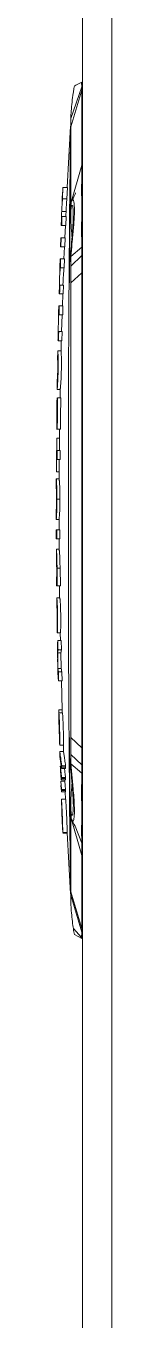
# Model space of a CAD drawing. Header units: millimetres. Extents: x 0 to 3564, y 0 to 2520.
# Drawn here: x 682.6 to 692.1, y 1871 to 2091.5 of the extents above; entities that cross this region are included whole.
import ezdxf

# ---------------------------------------------------------------- set-up
doc = ezdxf.new("R2010")
doc.units = ezdxf.units.MM
doc.layers.get('0').update_dxf_attribs({"lineweight": 13})

msp = doc.modelspace()

# ---------------------------------------------------------------- linework, layer by layer
for p, q in [((687.08, 2294.94), (687.08, 1664.94)), ((692.08, 2294.94), (692.08, 1664.94)), ((686.98, 2081.89), (685.71, 2081.23)), ((686.98, 2081.89), (686.98, 2081.89)), ((686.98, 2080.54), (685.08, 2074.26)), ((686.97, 2081.08), (685.1, 2075.71)), ((685.63, 2080.78), (685.71, 2081.23)), ((685.71, 2081.23), (685.71, 2081.23)), ((686.98, 2080.54), (686.98, 2078.68)), ((686.98, 2080.54), (686.98, 2067.76)), ((686.98, 2075.94), (686.98, 2072.34)), ((685.06, 2074.4), (684.49, 2063.94)), ((685.08, 2074.26), (685.08, 2074.47)), ((685.08, 2061.23), (685.08, 2074.26)), ((686.98, 2067.76), (685.08, 2061.23)), ((683.69, 2061.99), (683.76, 2063.94)), ((684.44, 2061.99), (683.69, 2061.99)), ((684.53, 2063.94), (683.76, 2063.94)), ((684.44, 2061.99), (684.38, 2061.28)), ((684.53, 2063.94), (684.44, 2061.99)), ((684.97, 2061.85), (684.85, 2047.67)), ((684.91, 2061.85), (684.9, 2060.45)), ((683.55, 2060.01), (683.55, 2059.87)), ((683.55, 2060.01), (683.55, 2059.87)), ((684.29, 2059.87), (683.55, 2059.87)), ((684.9, 2060.45), (684.88, 2059.2)), ((685.08, 2060.45), (685.08, 2061.23)), ((685.08, 2061.23), (685.08, 2060.45)), ((685.08, 2060.45), (685.1, 2060.67)), ((685.08, 2060.45), (685.08, 2060.44)), ((684.24, 2057.44), (683.46, 2057.44)), ((684.3, 2058.98), (683.58, 2058.98)), ((684.17, 2057.44), (684.08, 2055.38)), ((684.3, 2058.98), (684.24, 2057.44)), ((684.88, 2059.2), (684.85, 2055.61)), ((683.39, 2055.38), (683.34, 2053.83)), ((684.16, 2055.38), (683.39, 2055.38)), ((683.46, 2055.38), (683.41, 2053.83)), ((684.16, 2055.38), (684.1, 2053.83)), ((684.85, 2055.61), (684.82, 2051.71)), ((685.46, 2056.04), (685.38, 2055.2)), ((683.34, 2053.83), (684.1, 2053.83)), ((684.01, 2053.83), (683.93, 2051.78)), ((686.97, 2053.75), (685.12, 2052.16)), ((686.97, 2053.75), (686.98, 2052.33)), ((683.23, 2050.33), (683.27, 2051.78)), ((684.01, 2051.78), (683.27, 2051.78)), ((684.01, 2051.78), (683.96, 2050.23)), ((684.82, 2051.71), (684.8, 2049.76)), ((686.98, 2052.33), (685.08, 2050.52)), ((685.09, 2051.1), (685.1, 2051.71)), ((683.21, 2049.56), (683.24, 2050.33)), ((683.23, 2050.33), (683.24, 2050.33)), ((683.96, 2050.23), (683.3, 2050.23)), ((684.8, 2049.76), (684.79, 2047.67)), ((685.08, 2050.52), (685.08, 2049.76)), ((685.08, 2049.76), (685.08, 1968.66)), ((686.98, 2049.4), (685.08, 2047.67)), ((686.98, 2049.4), (686.98, 1968.47)), ((683.11, 2045.83), (683.14, 2047.28)), ((683.86, 2047.28), (683.14, 2047.28)), ((683.16, 2048.04), (683.15, 2047.28)), ((683.79, 2047.94), (683.76, 2047.28)), ((683.86, 2047.28), (683.81, 2045.83)), ((683.1, 2045.83), (683.81, 2045.83)), ((683.71, 2045.83), (683.65, 2043.78)), ((683, 2041.54), (683.01, 2042.23)), ((683.71, 2042.23), (683.01, 2042.23)), ((683.75, 2043.78), (683.05, 2043.78)), ((683.61, 2042.23), (683.52, 2039.38)), ((683.75, 2043.78), (683.71, 2042.23)), ((682.95, 2039.38), (683, 2041.54)), ((683.59, 2037.83), (682.91, 2037.83)), ((683.63, 2039.38), (682.95, 2039.38)), ((683.47, 2037.83), (683.43, 2036.09)), ((683.63, 2039.38), (683.59, 2037.83)), ((682.85, 2034.59), (682.88, 2036.09)), ((682.88, 2036.09), (683.44, 2036.09)), ((682.79, 2031.07), (682.76, 2029.52)), ((682.88, 2031.44), (682.92, 2032.49)), ((682.76, 2029.52), (682.76, 2029.52)), ((682.76, 2029.52), (683.28, 2029.52)), ((683.28, 2029.53), (683.26, 2028.1)), ((682.78, 2027.71), (682.74, 2027.71)), ((683.39, 2028.09), (682.84, 2028.09)), ((683.32, 2022.75), (682.68, 2022.75)), ((682.74, 2024.29), (682.7, 2024.29)), ((683.18, 2022.75), (683.14, 2019.14)), ((683.16, 2021.25), (682.71, 2021.25)), ((682.64, 2017.59), (682.65, 2019.14)), ((683.28, 2019.14), (682.65, 2019.14)), ((682.75, 2019.14), (682.74, 2017.59)), ((683.28, 2019.14), (683.27, 2017.59)), ((682.64, 2017.59), (683.27, 2017.59)), ((682.68, 2017.59), (682.67, 2015.48)), ((683.12, 2017.59), (683.1, 2014.28)), ((682.62, 2014.28), (682.62, 2012.73)), ((682.62, 2014.28), (682.62, 2014.28)), ((683.1, 2014.28), (682.62, 2014.28)), ((683.11, 2015.48), (682.67, 2015.48)), ((683.24, 2010.82), (682.73, 2010.82)), ((682.61, 2008.9), (682.61, 2007.36)), ((682.61, 2007.36), (682.61, 2007.36)), ((682.61, 2007.36), (683.09, 2007.36)), ((683.09, 2007.36), (683.09, 2005.61)), ((682.62, 2005.61), (682.62, 2004.06)), ((683.24, 2005.61), (682.62, 2005.61)), ((682.72, 2005.61), (682.72, 2004.06)), ((683.24, 2005.61), (683.25, 2004.06)), ((682.62, 2004.06), (683.25, 2004.06)), ((683.1, 2004.06), (683.11, 2002.29)), ((682.64, 2000.75), (682.63, 2002.3)), ((682.63, 2002.3), (682.63, 2002.3)), ((683.11, 2002.3), (682.63, 2002.3)), ((682.64, 2000.75), (682.64, 2000.75)), ((682.73, 2000.2), (682.75, 1999.1)), ((683.11, 2002.29), (683.11, 2002.3)), ((682.7, 1997.61), (682.69, 1998.99)), ((683.28, 1999.1), (682.75, 1999.1)), ((683.25, 2000.07), (683.28, 1999.1)), ((683.28, 1999.1), (683.31, 1996.06)), ((682.67, 1996.06), (682.66, 1997.61)), ((682.7, 1997.61), (682.66, 1997.61)), ((682.67, 1996.06), (683.31, 1996.06)), ((683.17, 1996.06), (683.19, 1994.04)), ((682.69, 1994.04), (682.71, 1992.49)), ((683.21, 1994.04), (682.69, 1994.04)), ((682.75, 1989.58), (682.77, 1988.03)), ((683.31, 1988.03), (682.77, 1988.03)), ((683.29, 1988.03), (683.32, 1986.75)), ((683.45, 1986.76), (682.89, 1986.76)), ((683.48, 1985.15), (682.91, 1985.15)), ((683.45, 1986.76), (683.48, 1985.15)), ((682.84, 1984.21), (682.84, 1983.93)), ((683.41, 1984.62), (682.85, 1984.62)), ((683.41, 1984.62), (683.47, 1981.98)), ((683.47, 1981.98), (682.9, 1981.98)), ((683.56, 1981.43), (682.98, 1981.43)), ((683.56, 1981.43), (683.6, 1979.86)), ((683.6, 1979.86), (683.01, 1979.86)), ((683.48, 1979.86), (683.62, 1974.95)), ((683.03, 1974.95), (683.03, 1974.94)), ((683.07, 1973.34), (683.03, 1974.94)), ((683.04, 1974.44), (683.03, 1974.94)), ((683.63, 1974.94), (683.03, 1974.94)), ((683.06, 1974.44), (683.67, 1974.44)), ((683.62, 1974.94), (683.64, 1974.44)), ((683.63, 1974.94), (683.64, 1974.44)), ((683.12, 1971.46), (683.07, 1973.34)), ((683.1, 1972.15), (683.07, 1973.34)), ((683.08, 1973.2), (683.09, 1973.01)), ((683.15, 1970.12), (683.11, 1971.73)), ((683.15, 1970.12), (683.12, 1971.46)), ((683.13, 1973.21), (683.14, 1973.15)), ((683.15, 1970.12), (683.18, 1969.13)), ((684.79, 1970.2), (684.8, 1968.66)), ((684.85, 1970.2), (684.97, 1956.03)), ((685.08, 1970.2), (685.08, 1968.12)), ((686.98, 1968.47), (685.08, 1970.2)), ((683.18, 1969.13), (683.18, 1969.13)), ((683.21, 1968.92), (683.18, 1969.13)), ((683.86, 1968.92), (683.21, 1968.92)), ((683.22, 1967.86), (683.25, 1966.97)), ((683.22, 1967.86), (683.22, 1967.86)), ((683.87, 1967.86), (683.22, 1967.86)), ((683.22, 1967.86), (683.36, 1966.78)), ((683.83, 1968.92), (683.87, 1967.86)), ((683.87, 1967.86), (684.03, 1966.75)), ((684.8, 1968.66), (684.82, 1966.16)), ((685.08, 1968.12), (685.08, 1967.35)), ((686.98, 1965.54), (685.08, 1967.35)), ((683.25, 1966.97), (683.25, 1966.97)), ((683.44, 1965.4), (683.25, 1966.97)), ((683.3, 1965.34), (683.33, 1965.03)), ((683.3, 1965.34), (683.3, 1965.34)), ((683.44, 1965.34), (683.3, 1965.34)), ((683.31, 1965.01), (683.32, 1964.52)), ((683.33, 1964.99), (683.34, 1964.9)), ((683.5, 1964.92), (684.17, 1964.92)), ((683.54, 1965.38), (683.53, 1965.14)), ((684.2, 1965.14), (683.53, 1965.14)), ((683.53, 1965.03), (683.53, 1965.14)), ((684.2, 1965.38), (683.54, 1965.38)), ((684.01, 1964.95), (684.07, 1964.48)), ((684.82, 1966.16), (684.85, 1962.26)), ((685.1, 1966.24), (685.09, 1966.79)), ((686.97, 1964.12), (685.12, 1965.71)), ((686.98, 1965.54), (686.97, 1964.12)), ((683.32, 1964.52), (683.32, 1964.52)), ((683.47, 1963.08), (683.32, 1964.52)), ((683.38, 1962.77), (683.44, 1962.05)), ((683.38, 1962.77), (683.38, 1962.77)), ((684.07, 1962.77), (683.38, 1962.77)), ((683.49, 1963), (683.48, 1962.99)), ((683.48, 1962.99), (684.17, 1962.99)), ((684.19, 1963.4), (683.5, 1963.4)), ((683.5, 1963.4), (683.5, 1963.21)), ((683.5, 1963.21), (684.19, 1963.21)), ((684.06, 1962.99), (684.07, 1962.77)), ((684.07, 1962.77), (684.14, 1962.04)), ((684.19, 1963.21), (684.18, 1963.28)), ((683.48, 1961.07), (683.4, 1962.02)), ((683.41, 1961.99), (683.4, 1962.02)), ((683.48, 1961.07), (683.41, 1961.99)), ((683.5, 1961), (683.49, 1960.99)), ((683.49, 1960.99), (684.19, 1960.99)), ((684.21, 1961.34), (683.5, 1961.34)), ((683.5, 1961.34), (683.5, 1961.21)), ((684.21, 1961.21), (683.5, 1961.21)), ((684.14, 1962.04), (684.21, 1961.34)), ((684.15, 1960.99), (684.2, 1959.7)), ((684.85, 1962.26), (684.89, 1958.67)), ((685.39, 1962.57), (685.42, 1962.28)), ((684.21, 1959.7), (683.49, 1959.7)), ((683.5, 1959.37), (683.49, 1959.7)), ((683.5, 1959.37), (683.55, 1957.87)), ((684.89, 1958.67), (684.9, 1957.43)), ((683.61, 1956.29), (683.62, 1956.03)), ((683.62, 1956.03), (683.63, 1955.76)), ((684.9, 1957.43), (684.91, 1956.03)), ((685.08, 1943.23), (685.08, 1957.43)), ((685.09, 1957.41), (685.08, 1957.43)), ((686.98, 1950.11), (685.08, 1956.64)), ((685.09, 1957.32), (685.09, 1957.41)), ((683.63, 1955.76), (683.65, 1955.37)), ((683.63, 1955.69), (683.65, 1955.17)), ((683.65, 1955.37), (683.65, 1955.17)), ((683.65, 1955.17), (683.68, 1954.49)), ((683.71, 1953.94), (684.49, 1953.94)), ((683.71, 1953.94), (683.71, 1953.94)), ((684.49, 1954.03), (683.72, 1954.03)), ((684.48, 1954.03), (685.06, 1943.56)), ((686.96, 1952.23), (685.82, 1955.1)), ((686.98, 1950.11), (686.98, 1937.66)), ((686.98, 1937.66), (685.08, 1943.9)), ((685.08, 1943.57), (685.08, 1943.44)), ((686.98, 1937.05), (685.08, 1943.33)), ((686.98, 1944.52), (686.98, 1937.66)), ((686.94, 1936.17), (685.54, 1937.66)), ((685.54, 1937.66), (685.54, 1937.63)), ((685.63, 1937.1), (685.71, 1936.63)), ((685.71, 1936.63), (686.98, 1935.98)), ((686.98, 1937.66), (686.98, 1937.05)), ((686.99, 1935.98), (686.98, 1935.98))]:
    msp.add_line(p, q)
for points in [[(686.54, 2081.66), (686.17, 2081.47), (685.97, 2081.36), (685.76, 2081.26), (685.71, 2081.24)], [(685.92, 2063.02), (685.92, 2063.01), (685.88, 2062.93), (685.83, 2062.8), (685.78, 2062.68), (685.73, 2062.56), (685.68, 2062.45), (685.63, 2062.35), (685.59, 2062.27), (685.54, 2062.18), (685.49, 2062.09), (685.43, 2062), (685.37, 2061.91), (685.33, 2061.85)], [(682.85, 2034.59), (682.87, 2035.09), (682.87, 2035.59), (682.88, 2036.09)], [(683.3, 1965.34), (683.32, 1965.12), (683.34, 1964.95)], [(683.38, 1962.77), (683.39, 1962.6), (683.43, 1962.15), (683.44, 1962.03)], [(685.33, 1956.03), (685.38, 1955.96), (685.69, 1955.4), (685.82, 1955.1)]]:
    msp.add_lwpolyline(points)
for centre, radius, start, end in [((724.91, 2073.95), 39.87, 170.1279, 171.2687), ((3367.76, 2032.23), 2683.01, 179.10347, 179.36736), ((725.31, 2058.19), 41.8, 174.7818, 175.7646), ((726.94, 2058.01), 43.43, 175.6832, 177.3572), ((2137.03, 2008.95), 1454.38, 178.02852, 178.08961), ((751.95, 2050.3), 66.86, 179.3125, 179.8117), ((704.15, 2051.07), 19.06, 176.7304, 178.0738), ((713.26, 2047.17), 30.11, 175.4661, 178.3516), ((711.99, 2047.29), 28.84, 174.1401, 175.4915), ((714.06, 2046.83), 30.3, 175.3939, 177.9083), ((715.99, 2046.69), 32.23, 175.0835, 175.4162), ((717.85, 2046.52), 34.1, 173.7599, 175.0738), ((2137.19, 2008.95), 1454.57, 178.62772, 178.68875), ((2137.19, 2008.95), 1454.57, 178.80104, 178.86213), ((636.95, 2033.24), 45.97, 356.6926, 357.2906), ((631.07, 2033.53), 51.85, 357.2814, 357.6959), ((635.8, 2028.37), 46.94, 358.6603, 359.1947), ((635.85, 2028.74), 46.93, 358.7348, 359.2052), ((2137.28, 2008.87), 1454.56, 179.24287, 179.4535), ((640.87, 2028.58), 41.91, 358.8024, 359.222), ((1854.63, 2008.96), 1171.4, 179.06426, 179.32582), ((707.03, 2024.04), 24.33, 179.2205, 179.3934), ((2137.27, 2008.95), 1454.65, 179.3954, 179.4564), ((637.97, 2011.31), 44.75, 1.4759, 2.5264), ((627.7, 2011.03), 55.03, 0.4154, 1.4927), ((614.86, 2010.91), 67.87, 359.9187, 0.4377), ((636.56, 2010.5), 46.17, 357.3354, 358.3531), ((625.76, 2010.78), 56.97, 358.3757, 359.4164), ((614.86, 2010.9), 67.86, 359.4137, 359.9325), ((634.47, 1998.65), 48.22, 0.4018, 0.7644), ((704.33, 1998.12), 21.63, 180.3664, 180.8759), ((631.34, 1990.77), 51.5, 1.5269, 1.919), ((628.5, 1990.01), 54.35, 359.5457, 359.8711), ((636.21, 1989.95), 46.63, 359.3738, 359.5399), ((2137.23, 2008.94), 1454.61, 180.926, 180.97424), ((690.47, 1984.07), 7.63, 181.052, 183.4513), ((2137.23, 2008.94), 1454.61, 181.04613, 181.09282), ((691.14, 1982.83), 8.28, 185.8611, 189.7232), ((752.93, 1967.58), 67.85, 180.1907, 180.6638), ((557.59, 1950.65), 126.56, 6.2817, 6.4885), ((590.63, 1954.62), 93.53, 6.6099, 7.4755), ((589.07, 1954.6), 94.98, 6.2954, 6.53), ((703.84, 1966.79), 18.75, 181.689, 183.2867), ((580.97, 1953.23), 103.04, 5.6683, 6.2777), ((530.47, 1948.84), 153.55, 4.671, 4.9343), ((507.24, 1950.26), 176.53, 1.8951, 2.2749), ((549.9, 1951.67), 133.85, 1.6876, 1.8953), ((3370.62, 1985.76), 2685.87, 180.6342, 180.89294), ((678.02, 1957.51), 7.69, 355.4366, 356.0086), ((590.73, 1952.88), 93, 1.4315, 1.6847), ((728.09, 1943.34), 43.01, 180.1513, 180.3768), ((723.07, 1943.31), 37.99, 180.3792, 180.7484), ((719.38, 1943.26), 34.3, 180.7489, 181.6805), ((717.18, 1943.21), 32.09, 181.6958, 181.8265), ((724.26, 1943.82), 39.21, 188.2711, 189.0326), ((724.85, 1943.91), 39.81, 189.0748, 189.856)]:
    msp.add_arc(centre, radius, start, end)
for points, knots in [([(686.96, 2081.83), (686.96, 2081.82), (686.95, 2081.75), (686.94, 2081.68), (686.94, 2081.62)], [0, 0, 0, 0, 0.189568, 1, 1, 1, 1]), ([(686.98, 2081.89), (686.98, 2081.88), (686.97, 2081.86), (686.97, 2081.84), (686.96, 2081.83)], [0, 0, 0, 0, 0.341146, 1, 1, 1, 1]), ([(685.1, 2075.71), (685.11, 2076.13), (685.19, 2077.56), (685.35, 2078.99), (685.5, 2080)], [0, 0, 0, 0, 0.287851, 1, 1, 1, 1]), ([(686.94, 2081.62), (686.94, 2081.53), (686.95, 2081.35), (686.96, 2081.17), (686.97, 2081.08)], [0, 0, 0, 0, 0.461533, 1, 1, 1, 1]), ([(686.97, 2081.08), (686.97, 2081.03), (686.98, 2080.85), (686.98, 2080.67), (686.98, 2080.54)], [0, 0, 0, 0, 0.233752, 1, 1, 1, 1]), ([(685.1, 2075.71), (685.09, 2075.56), (685.08, 2075.14), (685.08, 2074.73), (685.08, 2074.46)], [0, 0, 0, 0, 0.366273, 1, 1, 1, 1]), ([(686.98, 2067.76), (686.98, 2067.26), (686.98, 2066.24), (686.95, 2064.69), (686.93, 2063.1), (686.97, 2061.72), (686.99, 2060.57), (686.98, 2059.65), (686.96, 2058.71), (686.93, 2057.41), (686.94, 2055.75), (686.96, 2054.42), (686.97, 2053.75)], [0, 0, 0, 0, 0.107773, 0.217927, 0.331226, 0.44981, 0.512637, 0.577912, 0.645564, 0.71493, 0.856318, 1, 1, 1, 1]), ([(683.6, 2061.44), (683.62, 2061.85), (683.66, 2062.69), (683.72, 2063.52), (683.76, 2063.94)], [0, 0, 0, 0, 0.49975, 1, 1, 1, 1]), ([(685.15, 2061.15), (685.17, 2061.3), (685.2, 2061.5), (685.27, 2061.73), (685.31, 2061.81), (685.33, 2061.85)], [0, 0, 0, 0, 0.618821, 0.838473, 1, 1, 1, 1]), ([(685.33, 2061.85), (685.35, 2061.87), (685.38, 2061.9), (685.43, 2061.91), (685.47, 2061.89), (685.5, 2061.85), (685.54, 2061.77), (685.59, 2061.63), (685.64, 2061.41), (685.67, 2061.12), (685.7, 2060.77), (685.71, 2060.52), (685.71, 2060.38)], [0, 0, 0, 0, 0.05036, 0.069381, 0.090531, 0.117696, 0.152728, 0.249099, 0.382483, 0.553282, 0.760052, 1, 1, 1, 1]), ([(683.55, 2059.87), (683.54, 2059.8), (683.53, 2059.65), (683.53, 2059.5), (683.53, 2059.43)], [0, 0, 0, 0, 0.500181, 1, 1, 1, 1]), ([(684.29, 2059.87), (684.28, 2059.72), (684.26, 2059.43), (684.26, 2059.13), (684.25, 2058.98)], [0, 0, 0, 0, 0.500118, 1, 1, 1, 1]), ([(685.08, 2059.2), (685.08, 2059.41), (685.09, 2059.79), (685.11, 2060.17), (685.13, 2060.34)], [0, 0, 0, 0, 0.558952, 1, 1, 1, 1]), ([(685.1, 2060.67), (685.11, 2060.71), (685.12, 2060.87), (685.13, 2061.03), (685.15, 2061.15)], [0, 0, 0, 0, 0.238616, 1, 1, 1, 1]), ([(685.13, 2060.34), (685.14, 2060.42), (685.16, 2060.56), (685.2, 2060.72), (685.24, 2060.82), (685.26, 2060.87), (685.29, 2060.9), (685.32, 2060.9)], [0, 0, 0, 0, 0.405962, 0.705332, 0.814959, 0.898639, 1, 1, 1, 1]), ([(685.32, 2060.9), (685.33, 2060.9), (685.36, 2060.88), (685.38, 2060.84), (685.41, 2060.78), (685.44, 2060.66), (685.49, 2060.4), (685.52, 2059.96), (685.53, 2059.3), (685.51, 2058.51), (685.47, 2057.6), (685.4, 2056.62), (685.34, 2055.95), (685.32, 2055.6)], [0, 0, 0, 0, 0.009182, 0.016232, 0.025308, 0.049852, 0.083079, 0.175016, 0.298389, 0.448728, 0.62027, 0.806576, 1, 1, 1, 1]), ([(685.71, 2060.38), (685.73, 2059.73), (685.66, 2058.28), (685.53, 2056.84), (685.46, 2056.04)], [0, 0, 0, 0, 0.449397, 1, 1, 1, 1]), ([(683.53, 2059.43), (683.53, 2059.35), (683.53, 2059.2), (683.52, 2059.06), (683.52, 2058.98)], [0, 0, 0, 0, 0.499879, 1, 1, 1, 1]), ([(683.58, 2058.98), (683.58, 2058.85), (683.56, 2058.63), (683.55, 2058.31), (683.56, 2058.02), (683.55, 2057.73), (683.53, 2057.53), (683.53, 2057.44)], [0, 0, 0, 0, 0.25004, 0.437476, 0.62502, 0.812467, 1, 1, 1, 1]), ([(685.29, 2055.6), (685.23, 2056.25), (685.13, 2057.44), (685.08, 2058.64), (685.08, 2059.2)], [0, 0, 0, 0, 0.536797, 1, 1, 1, 1]), ([(685.08, 2051.71), (685.08, 2052.3), (685.15, 2053.6), (685.26, 2054.9), (685.32, 2055.6)], [0, 0, 0, 0, 0.454092, 1, 1, 1, 1]), ([(685.38, 2055.2), (685.35, 2054.93), (685.25, 2053.92), (685.16, 2052.9), (685.12, 2052.16)], [0, 0, 0, 0, 0.264243, 1, 1, 1, 1]), ([(683.35, 2051.78), (683.35, 2051.65), (683.33, 2051.43), (683.32, 2051.1), (683.33, 2050.81), (683.32, 2050.52), (683.31, 2050.33), (683.3, 2050.23)], [0, 0, 0, 0, 0.250029, 0.437483, 0.625014, 0.812476, 1, 1, 1, 1]), ([(686.98, 2052.33), (686.98, 2052.09), (686.99, 2051.11), (686.98, 2050.14), (686.98, 2049.4)], [0, 0, 0, 0, 0.24694, 1, 1, 1, 1]), ([(683.22, 2047.28), (683.22, 2047.16), (683.21, 2046.95), (683.2, 2046.65), (683.21, 2046.38), (683.2, 2046.1), (683.19, 2045.92), (683.19, 2045.83)], [0, 0, 0, 0, 0.250023, 0.437486, 0.625012, 0.812481, 1, 1, 1, 1]), ([(684.79, 2047.67), (684.7, 2034.76), (684.66, 2008.94), (684.7, 1983.11), (684.79, 1970.2)], [0, 0, 0, 0, 0.499999, 1, 1, 1, 1]), ([(683.14, 2043.78), (683.13, 2043.65), (683.12, 2043.43), (683.11, 2043.1), (683.12, 2042.81), (683.11, 2042.52), (683.1, 2042.33), (683.1, 2042.23)], [0, 0, 0, 0, 0.250019, 0.437489, 0.625009, 0.812484, 1, 1, 1, 1]), ([(683.04, 2039.38), (683.03, 2039.25), (683.02, 2039.03), (683.02, 2038.7), (683.02, 2038.32), (683.01, 2038.03), (683, 2037.83)], [0, 0, 0, 0, 0.250015, 0.437493, 0.625009, 1, 1, 1, 1]), ([(682.93, 2034.1), (682.93, 2034.36), (682.93, 2034.83), (682.92, 2035.43), (682.9, 2035.83), (682.89, 2036.03), (682.88, 2036.09)], [0, 0, 0, 0, 0.396036, 0.707458, 0.909124, 1, 1, 1, 1]), ([(683.43, 2031.4), (683.46, 2031.91), (683.48, 2032.68), (683.5, 2033.7), (683.5, 2034.43), (683.49, 2035.06), (683.47, 2035.56), (683.45, 2035.88), (683.44, 2036.04), (683.44, 2036.09)], [0, 0, 0, 0, 0.326746, 0.494513, 0.653828, 0.792565, 0.899032, 0.967855, 1, 1, 1, 1]), ([(682.86, 2032.59), (682.86, 2032.82), (682.87, 2033.28), (682.87, 2033.89), (682.87, 2034.31), (682.86, 2034.52), (682.85, 2034.59)], [0, 0, 0, 0, 0.358681, 0.686277, 0.905601, 1, 1, 1, 1]), ([(682.92, 2032.49), (682.92, 2032.62), (682.93, 2033.16), (682.93, 2033.7), (682.93, 2034.1)], [0, 0, 0, 0, 0.252332, 1, 1, 1, 1]), ([(682.79, 2031.07), (682.79, 2031.07), (682.79, 2031.12), (682.79, 2031.15), (682.8, 2031.27), (682.81, 2031.42), (682.82, 2031.64), (682.84, 2032.03), (682.85, 2032.35), (682.86, 2032.59)], [0, 0, 0, 0, 0.011842, 0.049538, 0.116389, 0.217766, 0.359686, 0.542016, 1, 1, 1, 1]), ([(683.28, 2029.52), (683.28, 2029.52), (683.28, 2029.53), (683.29, 2029.53), (683.29, 2029.54), (683.29, 2029.56), (683.29, 2029.59), (683.3, 2029.64), (683.31, 2029.7), (683.31, 2029.78), (683.32, 2029.88), (683.34, 2030.03), (683.36, 2030.27), (683.38, 2030.6), (683.41, 2030.98), (683.43, 2031.26), (683.43, 2031.4)], [0, 0, 0, 0, 0.000926, 0.00358, 0.008014, 0.014272, 0.032415, 0.058323, 0.092298, 0.134622, 0.185366, 0.244463, 0.387568, 0.56338, 0.769302, 1, 1, 1, 1]), ([(682.76, 2029.52), (682.76, 2029.52), (682.76, 2029.53), (682.77, 2029.54), (682.77, 2029.56), (682.77, 2029.59), (682.77, 2029.62), (682.78, 2029.69), (682.79, 2029.79), (682.8, 2029.94), (682.81, 2030.12), (682.83, 2030.34), (682.84, 2030.5), (682.84, 2030.59)], [0, 0, 0, 0, 0.003509, 0.01405, 0.031868, 0.057212, 0.090329, 0.131439, 0.238473, 0.379173, 0.553188, 0.760386, 1, 1, 1, 1]), ([(682.73, 2027.27), (682.73, 2027.08), (682.72, 2026.69), (682.72, 2026.31), (682.72, 2026.12)], [0, 0, 0, 0, 0.500007, 1, 1, 1, 1]), ([(682.74, 2024.29), (682.74, 2024.58), (682.75, 2025.01), (682.76, 2025.57), (682.76, 2026.14), (682.75, 2026.85), (682.77, 2027.42), (682.78, 2027.71)], [0, 0, 0, 0, 0.250005, 0.375001, 0.499998, 0.750001, 1, 1, 1, 1]), ([(682.72, 2026.12), (682.72, 2025.83), (682.72, 2025.24), (682.7, 2024.66), (682.7, 2024.37)], [0, 0, 0, 0, 0.499991, 1, 1, 1, 1]), ([(682.71, 2021.25), (682.71, 2021.07), (682.7, 2020.76), (682.7, 2020.32), (682.7, 2019.8), (682.69, 2019.4), (682.69, 2019.14)], [0, 0, 0, 0, 0.250002, 0.437499, 0.625001, 1, 1, 1, 1]), ([(682.62, 2014.28), (682.62, 2014.28), (682.62, 2014.27), (682.62, 2014.27), (682.62, 2014.25), (682.63, 2014.22), (682.63, 2014.19), (682.63, 2014.13), (682.64, 2014.03), (682.65, 2013.89), (682.66, 2013.72), (682.67, 2013.52), (682.68, 2013.37), (682.68, 2013.29)], [0, 0, 0, 0, 0.003455, 0.013999, 0.031841, 0.057187, 0.090262, 0.131305, 0.238205, 0.378721, 0.552702, 0.75999, 1, 1, 1, 1]), ([(683.1, 2014.28), (683.1, 2014.28), (683.1, 2014.28), (683.11, 2014.27), (683.11, 2014.27), (683.11, 2014.25), (683.11, 2014.22), (683.12, 2014.17), (683.12, 2014.11), (683.13, 2014.04), (683.14, 2013.94), (683.15, 2013.79), (683.17, 2013.57), (683.19, 2013.25), (683.2, 2012.88), (683.21, 2012.62), (683.22, 2012.48)], [0, 0, 0, 0, 0.000914, 0.003562, 0.007995, 0.014249, 0.032348, 0.05816, 0.092017, 0.134198, 0.18475, 0.243657, 0.386423, 0.561953, 0.768148, 1, 1, 1, 1]), ([(682.66, 2010.82), (682.66, 2010.96), (682.66, 2011.24), (682.66, 2011.64), (682.65, 2011.99), (682.64, 2012.27), (682.63, 2012.46), (682.63, 2012.57), (682.62, 2012.63), (682.62, 2012.67), (682.62, 2012.71), (682.62, 2012.72), (682.62, 2012.73), (682.62, 2012.73)], [0, 0, 0, 0, 0.223293, 0.435885, 0.622711, 0.77135, 0.878961, 0.918449, 0.949357, 0.972366, 0.988104, 0.997146, 1, 1, 1, 1]), ([(683.22, 2012.48), (683.22, 2012.35), (683.24, 2011.79), (683.24, 2011.24), (683.24, 2010.82)], [0, 0, 0, 0, 0.237349, 1, 1, 1, 1]), ([(682.61, 2008.9), (682.61, 2008.9), (682.61, 2008.92), (682.61, 2008.93), (682.61, 2008.96), (682.62, 2009.01), (682.62, 2009.07), (682.63, 2009.18), (682.64, 2009.37), (682.65, 2009.65), (682.65, 2010), (682.66, 2010.4), (682.66, 2010.68), (682.66, 2010.82)], [0, 0, 0, 0, 0.002859, 0.011912, 0.027668, 0.050701, 0.081638, 0.121157, 0.22882, 0.37748, 0.564273, 0.776793, 1, 1, 1, 1]), ([(683.21, 2009.16), (683.21, 2009.02), (683.2, 2008.75), (683.18, 2008.39), (683.16, 2008.07), (683.14, 2007.84), (683.13, 2007.69), (683.12, 2007.6), (683.11, 2007.53), (683.11, 2007.47), (683.1, 2007.42), (683.1, 2007.39), (683.09, 2007.37), (683.09, 2007.36), (683.09, 2007.36), (683.09, 2007.36), (683.09, 2007.36)], [0, 0, 0, 0, 0.231887, 0.438109, 0.61365, 0.756408, 0.815307, 0.86585, 0.908019, 0.941863, 0.967665, 0.985756, 0.992006, 0.996437, 0.999084, 1, 1, 1, 1]), ([(683.24, 2010.82), (683.24, 2010.68), (683.24, 2010.12), (683.23, 2009.57), (683.21, 2009.16)], [0, 0, 0, 0, 0.258468, 1, 1, 1, 1]), ([(682.67, 2008.35), (682.67, 2008.27), (682.66, 2008.12), (682.65, 2007.92), (682.64, 2007.74), (682.63, 2007.6), (682.62, 2007.51), (682.62, 2007.45), (682.62, 2007.42), (682.61, 2007.39), (682.61, 2007.37), (682.61, 2007.36), (682.61, 2007.36), (682.61, 2007.36)], [0, 0, 0, 0, 0.240068, 0.447385, 0.621373, 0.761879, 0.868752, 0.909781, 0.942843, 0.968177, 0.986008, 0.996545, 1, 1, 1, 1]), ([(682.63, 2002.3), (682.63, 2002.29), (682.63, 2002.25), (682.64, 2002.16), (682.65, 2002.01), (682.67, 2001.79), (682.69, 2001.49), (682.71, 2000.95), (682.73, 2000.51), (682.73, 2000.2)], [0, 0, 0, 0, 0.013389, 0.05334, 0.124051, 0.229315, 0.372395, 0.55328, 1, 1, 1, 1]), ([(682.68, 1999.3), (682.68, 1999.52), (682.68, 1999.83), (682.66, 2000.22), (682.66, 2000.44), (682.65, 2000.59), (682.64, 2000.67), (682.64, 2000.72), (682.64, 2000.73), (682.64, 2000.75), (682.64, 2000.75)], [0, 0, 0, 0, 0.459478, 0.652713, 0.802209, 0.902902, 0.962391, 0.980126, 0.991625, 1, 1, 1, 1]), ([(683.11, 2002.3), (683.11, 2002.3), (683.11, 2002.29), (683.11, 2002.29), (683.11, 2002.28), (683.12, 2002.26), (683.12, 2002.23), (683.13, 2002.18), (683.13, 2002.11), (683.14, 2002.02), (683.15, 2001.91), (683.17, 2001.73), (683.19, 2001.44), (683.22, 2001.04), (683.24, 2000.57), (683.25, 2000.24), (683.25, 2000.07)], [0, 0, 0, 0, 0.000803, 0.003146, 0.007037, 0.012507, 0.028491, 0.051729, 0.082813, 0.122273, 0.170586, 0.228134, 0.372481, 0.554577, 0.76664, 1, 1, 1, 1]), ([(682.75, 1999.1), (682.75, 1998.85), (682.76, 1998.34), (682.76, 1997.58), (682.76, 1996.82), (682.77, 1996.31), (682.77, 1996.06)], [0, 0, 0, 0, 0.250003, 0.5, 0.749997, 1, 1, 1, 1]), ([(682.7, 1994.04), (682.7, 1994.04), (682.7, 1994.03), (682.71, 1994.02), (682.71, 1993.99), (682.72, 1993.96), (682.72, 1993.91), (682.73, 1993.82), (682.74, 1993.67), (682.76, 1993.45), (682.78, 1993.17), (682.79, 1992.84), (682.8, 1992.61), (682.81, 1992.49)], [0, 0, 0, 0, 0.003383, 0.012266, 0.027638, 0.05031, 0.081122, 0.120841, 0.228224, 0.37296, 0.553764, 0.766001, 1, 1, 1, 1]), ([(683.21, 1994.04), (683.21, 1994.04), (683.21, 1994.03), (683.21, 1994.02), (683.22, 1993.99), (683.23, 1993.96), (683.23, 1993.91), (683.25, 1993.82), (683.26, 1993.67), (683.28, 1993.45), (683.3, 1993.17), (683.32, 1992.85), (683.33, 1992.62), (683.34, 1992.5)], [0, 0, 0, 0, 0.003287, 0.011929, 0.027214, 0.050022, 0.081034, 0.120893, 0.228433, 0.373219, 0.553967, 0.766097, 1, 1, 1, 1]), ([(682.75, 1989.58), (682.75, 1989.58), (682.76, 1989.58), (682.76, 1989.59), (682.76, 1989.61), (682.77, 1989.66), (682.77, 1989.76), (682.77, 1989.93), (682.78, 1990.17), (682.78, 1990.44), (682.78, 1990.74), (682.77, 1991.04), (682.77, 1991.34), (682.76, 1991.64), (682.76, 1991.92), (682.75, 1992.15), (682.74, 1992.3), (682.73, 1992.39), (682.73, 1992.43), (682.72, 1992.45), (682.72, 1992.47), (682.72, 1992.48), (682.72, 1992.49), (682.71, 1992.49)], [0, 0, 0, 0, 0.001186, 0.004464, 0.010649, 0.020577, 0.055344, 0.115495, 0.197893, 0.293916, 0.396936, 0.501869, 0.606626, 0.709741, 0.807546, 0.891003, 0.947551, 0.96607, 0.979589, 0.989054, 0.995206, 0.998672, 1, 1, 1, 1]), ([(682.82, 1992.14), (682.82, 1991.95), (682.84, 1991.2), (682.84, 1990.45), (682.84, 1989.88)], [0, 0, 0, 0, 0.248211, 1, 1, 1, 1]), ([(683.34, 1992.5), (683.36, 1991.98), (683.38, 1990.96), (683.39, 1989.94), (683.38, 1989.43)], [0, 0, 0, 0, 0.501817, 1, 1, 1, 1]), ([(682.84, 1989.44), (682.84, 1989.33), (682.84, 1989.11), (682.83, 1988.81), (682.82, 1988.56), (682.81, 1988.36), (682.8, 1988.22), (682.79, 1988.14), (682.79, 1988.1), (682.79, 1988.07), (682.78, 1988.05), (682.78, 1988.04), (682.78, 1988.03), (682.77, 1988.03)], [0, 0, 0, 0, 0.239513, 0.453954, 0.634148, 0.777288, 0.882575, 0.921277, 0.951226, 0.973231, 0.988124, 0.99671, 1, 1, 1, 1]), ([(683.38, 1989.43), (683.38, 1989.31), (683.38, 1989.1), (683.37, 1988.81), (683.36, 1988.55), (683.34, 1988.36), (683.33, 1988.22), (683.33, 1988.14), (683.32, 1988.1), (683.31, 1988.07), (683.31, 1988.05), (683.31, 1988.04), (683.31, 1988.03), (683.31, 1988.03)], [0, 0, 0, 0, 0.239957, 0.454471, 0.634569, 0.777635, 0.882893, 0.921643, 0.951697, 0.973746, 0.988507, 0.996841, 1, 1, 1, 1]), ([(682.81, 1985.44), (682.8, 1985.77), (682.82, 1986.21), (682.87, 1986.65), (682.89, 1986.76)], [0, 0, 0, 0, 0.749091, 1, 1, 1, 1]), ([(682.89, 1986.76), (682.89, 1986.62), (682.9, 1986.39), (682.9, 1986.05), (682.9, 1985.65), (682.91, 1985.35), (682.91, 1985.15)], [0, 0, 0, 0, 0.250009, 0.437495, 0.625006, 1, 1, 1, 1]), ([(683.48, 1985.15), (683.46, 1985.06), (683.43, 1984.88), (683.42, 1984.7), (683.41, 1984.62)], [0, 0, 0, 0, 0.502044, 1, 1, 1, 1]), ([(682.85, 1984.62), (682.86, 1984.4), (682.88, 1984.01), (682.88, 1983.46), (682.87, 1982.97), (682.89, 1982.48), (682.9, 1982.15), (682.9, 1981.98)], [0, 0, 0, 0, 0.250011, 0.437492, 0.625005, 0.81249, 1, 1, 1, 1]), ([(682.86, 1982.74), (682.86, 1982.88), (682.85, 1983.15), (682.85, 1983.43), (682.85, 1983.56)], [0, 0, 0, 0, 0.499961, 1, 1, 1, 1]), ([(683.01, 1979.86), (682.99, 1979.97), (682.93, 1980.42), (682.9, 1980.87), (682.89, 1981.2)], [0, 0, 0, 0, 0.251251, 1, 1, 1, 1]), ([(682.98, 1981.43), (682.98, 1981.3), (682.99, 1981.07), (682.99, 1980.74), (682.99, 1980.35), (683, 1980.06), (683.01, 1979.86)], [0, 0, 0, 0, 0.250014, 0.437493, 0.625008, 1, 1, 1, 1]), ([(683.47, 1981.98), (683.48, 1981.89), (683.5, 1981.7), (683.54, 1981.52), (683.56, 1981.43)], [0, 0, 0, 0, 0.497713, 1, 1, 1, 1]), ([(683.08, 1973.2), (683.08, 1973.31), (683.07, 1973.56), (683.07, 1973.98), (683.07, 1974.29), (683.06, 1974.44)], [0, 0, 0, 0, 0.250017, 0.625, 1, 1, 1, 1]), ([(683.06, 1974.44), (683.07, 1974.36), (683.1, 1973.95), (683.12, 1973.54), (683.13, 1973.21)], [0, 0, 0, 0, 0.195734, 1, 1, 1, 1]), ([(683.67, 1974.44), (683.69, 1974.28), (683.71, 1973.89), (683.75, 1973.25), (683.78, 1972.5), (683.81, 1971.72), (683.83, 1970.93), (683.85, 1970.18), (683.85, 1969.51), (683.86, 1969.1), (683.86, 1968.92)], [0, 0, 0, 0, 0.091154, 0.211089, 0.349154, 0.494018, 0.638852, 0.777616, 0.901271, 1, 1, 1, 1]), ([(683.09, 1973.01), (683.1, 1972.72), (683.13, 1972.1), (683.15, 1971.21), (683.16, 1970.54), (683.16, 1970.2), (683.15, 1970.12)], [0, 0, 0, 0, 0.297053, 0.646575, 0.919624, 1, 1, 1, 1]), ([(683.14, 1973.15), (683.14, 1972.93), (683.18, 1972.03), (683.2, 1971.14), (683.21, 1970.46)], [0, 0, 0, 0, 0.243818, 1, 1, 1, 1]), ([(683.21, 1970.46), (683.21, 1970.31), (683.22, 1969.8), (683.22, 1969.28), (683.21, 1968.92)], [0, 0, 0, 0, 0.291179, 1, 1, 1, 1]), ([(686.98, 1968.47), (686.98, 1968.22), (686.98, 1967.25), (686.99, 1966.27), (686.98, 1965.54)], [0, 0, 0, 0, 0.25319, 1, 1, 1, 1]), ([(683.48, 1965.01), (683.48, 1964.99), (683.49, 1964.96), (683.49, 1964.93), (683.5, 1964.92), (683.5, 1964.92)], [0, 0, 0, 0, 0.747327, 0.922644, 1, 1, 1, 1]), ([(683.5, 1964.92), (683.51, 1964.92), (683.51, 1964.93), (683.52, 1964.95), (683.52, 1964.99), (683.52, 1965.01), (683.53, 1965.03)], [0, 0, 0, 0, 0.085468, 0.272363, 0.572123, 1, 1, 1, 1]), ([(684.03, 1966.75), (684.04, 1966.65), (684.1, 1966.2), (684.16, 1965.74), (684.2, 1965.38)], [0, 0, 0, 0, 0.218435, 1, 1, 1, 1]), ([(684.2, 1965.14), (684.2, 1965.1), (684.19, 1965.05), (684.19, 1964.98), (684.18, 1964.95), (684.17, 1964.92), (684.17, 1964.92)], [0, 0, 0, 0, 0.446324, 0.748473, 0.928455, 1, 1, 1, 1]), ([(684.2, 1965.38), (684.2, 1965.34), (684.2, 1965.26), (684.2, 1965.18), (684.2, 1965.14)], [0, 0, 0, 0, 0.500036, 1, 1, 1, 1]), ([(685.32, 1962.27), (685.26, 1962.97), (685.15, 1964.27), (685.08, 1965.57), (685.08, 1966.16)], [0, 0, 0, 0, 0.54591, 1, 1, 1, 1]), ([(685.12, 1965.71), (685.13, 1965.47), (685.21, 1964.42), (685.31, 1963.38), (685.39, 1962.57)], [0, 0, 0, 0, 0.230484, 1, 1, 1, 1]), ([(683.48, 1962.99), (683.48, 1962.99), (683.48, 1963), (683.47, 1963.02), (683.47, 1963.04), (683.47, 1963.07), (683.47, 1963.08)], [0, 0, 0, 0, 0.070538, 0.246525, 0.550362, 1, 1, 1, 1]), ([(683.5, 1963.21), (683.5, 1963.16), (683.5, 1963.1), (683.5, 1963.03), (683.49, 1963)], [0, 0, 0, 0, 0.671701, 1, 1, 1, 1]), ([(684.07, 1964.48), (684.08, 1964.4), (684.12, 1964.04), (684.16, 1963.68), (684.19, 1963.4)], [0, 0, 0, 0, 0.218197, 1, 1, 1, 1]), ([(684.19, 1963.21), (684.19, 1963.19), (684.18, 1963.16), (684.18, 1963.11), (684.18, 1963.06), (684.17, 1963.02), (684.17, 1963), (684.17, 1962.99), (684.17, 1962.99)], [0, 0, 0, 0, 0.242322, 0.4472, 0.751148, 0.931551, 0.978972, 1, 1, 1, 1]), ([(684.18, 1963.28), (684.18, 1963.3), (684.18, 1963.34), (684.19, 1963.38), (684.19, 1963.4)], [0, 0, 0, 0, 0.499661, 1, 1, 1, 1]), ([(686.97, 1964.12), (686.96, 1963.57), (686.95, 1962.47), (686.93, 1960.83), (686.95, 1959.23), (687, 1957.69), (686.97, 1956.23), (686.93, 1954.85), (686.94, 1953.53), (686.96, 1952.66), (686.96, 1952.23)], [0, 0, 0, 0, 0.139872, 0.27789, 0.413611, 0.543848, 0.666394, 0.781358, 0.891925, 1, 1, 1, 1]), ([(683.49, 1960.99), (683.49, 1960.99), (683.49, 1961), (683.49, 1961.01), (683.48, 1961.04), (683.48, 1961.06), (683.48, 1961.07)], [0, 0, 0, 0, 0.063498, 0.239141, 0.545742, 1, 1, 1, 1]), ([(683.5, 1961.21), (683.5, 1961.16), (683.5, 1961.09), (683.5, 1961.02), (683.5, 1961)], [0, 0, 0, 0, 0.667956, 1, 1, 1, 1]), ([(684.21, 1961.21), (684.21, 1961.19), (684.2, 1961.16), (684.2, 1961.1), (684.2, 1961.06), (684.2, 1961.02), (684.2, 1961), (684.2, 1961), (684.2, 1960.99), (684.19, 1960.99)], [0, 0, 0, 0, 0.242524, 0.44782, 0.753595, 0.859149, 0.935054, 0.981982, 1, 1, 1, 1]), ([(684.21, 1961.34), (684.21, 1961.32), (684.2, 1961.27), (684.21, 1961.23), (684.21, 1961.21)], [0, 0, 0, 0, 0.499749, 1, 1, 1, 1]), ([(685.29, 1962.27), (685.23, 1961.62), (685.13, 1960.43), (685.08, 1959.23), (685.08, 1958.67)], [0, 0, 0, 0, 0.536793, 1, 1, 1, 1]), ([(685.32, 1956.97), (685.33, 1956.97), (685.36, 1956.99), (685.38, 1957.03), (685.41, 1957.09), (685.44, 1957.21), (685.49, 1957.47), (685.52, 1957.91), (685.53, 1958.57), (685.52, 1959.36), (685.47, 1960.27), (685.4, 1961.25), (685.34, 1961.92), (685.32, 1962.27)], [0, 0, 0, 0, 0.009182, 0.016233, 0.025308, 0.049852, 0.083079, 0.175017, 0.29839, 0.448727, 0.62027, 0.806577, 1, 1, 1, 1]), ([(685.42, 1962.28), (685.51, 1961.27), (685.65, 1959.85), (685.72, 1958.08), (685.71, 1957.31), (685.69, 1956.98)], [0, 0, 0, 0, 0.56919, 0.809496, 1, 1, 1, 1]), ([(683.49, 1959.7), (683.49, 1959.7), (683.49, 1959.7), (683.49, 1959.69), (683.49, 1959.68), (683.5, 1959.66), (683.5, 1959.62), (683.51, 1959.56), (683.51, 1959.48), (683.52, 1959.37), (683.53, 1959.23), (683.55, 1958.99), (683.57, 1958.66), (683.59, 1958.22), (683.61, 1957.75), (683.62, 1957.43), (683.63, 1957.27)], [0, 0, 0, 0, 0.001316, 0.0044, 0.00887, 0.014653, 0.030807, 0.054286, 0.087089, 0.13217, 0.190571, 0.260249, 0.423493, 0.606455, 0.800447, 1, 1, 1, 1]), ([(684.21, 1959.7), (684.21, 1959.7), (684.21, 1959.7), (684.21, 1959.69), (684.21, 1959.68), (684.22, 1959.65), (684.22, 1959.62), (684.22, 1959.58), (684.23, 1959.52), (684.24, 1959.45), (684.25, 1959.32), (684.26, 1959.11), (684.28, 1958.83), (684.3, 1958.51), (684.32, 1958.16), (684.34, 1957.8), (684.36, 1957.3), (684.39, 1956.68), (684.42, 1955.93), (684.44, 1955.44), (684.45, 1955.2)], [0, 0, 0, 0, 0.000449, 0.001517, 0.004984, 0.010181, 0.017373, 0.026917, 0.039291, 0.055145, 0.07524, 0.127505, 0.191931, 0.264199, 0.341482, 0.421969, 0.504333, 0.671437, 0.838512, 1, 1, 1, 1]), ([(685.08, 1958.67), (685.08, 1958.46), (685.09, 1958.08), (685.11, 1957.7), (685.13, 1957.54)], [0, 0, 0, 0, 0.558764, 1, 1, 1, 1]), ([(683.64, 1955.52), (683.65, 1955.52), (683.65, 1955.55), (683.65, 1955.6), (683.65, 1955.69), (683.64, 1955.88), (683.63, 1956.18), (683.62, 1956.51), (683.61, 1956.8), (683.6, 1957.01), (683.6, 1957.22), (683.59, 1957.41), (683.58, 1957.56), (683.57, 1957.66), (683.57, 1957.73), (683.57, 1957.78), (683.56, 1957.82), (683.56, 1957.84), (683.56, 1957.86), (683.56, 1957.86), (683.56, 1957.87), (683.56, 1957.87)], [0, 0, 0, 0, 0.009501, 0.031376, 0.067168, 0.119697, 0.273981, 0.453476, 0.54472, 0.635715, 0.724728, 0.80809, 0.881188, 0.912809, 0.94071, 0.964254, 0.982715, 0.989814, 0.995274, 0.998771, 1, 1, 1, 1]), ([(683.56, 1957.87), (683.56, 1957.87), (683.56, 1957.86), (683.56, 1957.85), (683.56, 1957.83), (683.56, 1957.8), (683.56, 1957.77), (683.56, 1957.72), (683.56, 1957.64), (683.57, 1957.55), (683.57, 1957.44), (683.57, 1957.34), (683.58, 1957.19), (683.58, 1957), (683.59, 1956.77), (683.6, 1956.53), (683.61, 1956.37), (683.61, 1956.29)], [0, 0, 0, 0, 0.002612, 0.010419, 0.023337, 0.040892, 0.062367, 0.086873, 0.142361, 0.203606, 0.268606, 0.336178, 0.405607, 0.549009, 0.69699, 0.847791, 1, 1, 1, 1]), ([(685.08, 1957.43), (685.08, 1957.44), (685.08, 1957.35), (685.08, 1957.31), (685.08, 1957.11), (685.08, 1956.99), (685.08, 1956.91)], [0, 0, 0, 0, 0.046652, 0.233446, 0.560252, 1, 1, 1, 1]), ([(685.14, 1956.79), (685.13, 1956.84), (685.12, 1957.01), (685.1, 1957.19), (685.09, 1957.32)], [0, 0, 0, 0, 0.259506, 1, 1, 1, 1]), ([(685.13, 1957.54), (685.15, 1957.44), (685.17, 1957.28), (685.21, 1957.11), (685.24, 1957.05)], [0, 0, 0, 0, 0.599448, 1, 1, 1, 1]), ([(685.33, 1956.03), (685.31, 1956.07), (685.26, 1956.16), (685.19, 1956.41), (685.16, 1956.63), (685.14, 1956.79)], [0, 0, 0, 0, 0.159561, 0.382657, 1, 1, 1, 1]), ([(685.24, 1957.05), (685.25, 1957.03), (685.26, 1956.99), (685.3, 1956.97), (685.32, 1956.97)], [0, 0, 0, 0, 0.627207, 1, 1, 1, 1]), ([(685.68, 1956.9), (685.67, 1956.74), (685.64, 1956.46), (685.57, 1956.16), (685.5, 1956.02), (685.45, 1955.97), (685.41, 1955.96), (685.37, 1955.98), (685.34, 1956.01), (685.33, 1956.03)], [0, 0, 0, 0, 0.443594, 0.734239, 0.82376, 0.882555, 0.906415, 0.931747, 1, 1, 1, 1]), ([(683.7, 1955.2), (683.7, 1955.08), (683.71, 1954.69), (683.72, 1954.3), (683.72, 1954.03)], [0, 0, 0, 0, 0.307454, 1, 1, 1, 1]), ([(684.45, 1955.2), (684.46, 1955.08), (684.46, 1954.85), (684.48, 1954.54), (684.48, 1954.27), (684.49, 1954.1), (684.49, 1954.03)], [0, 0, 0, 0, 0.307353, 0.581026, 0.814545, 1, 1, 1, 1]), ([(686.96, 1952.23), (686.97, 1951.88), (686.98, 1951.17), (686.98, 1950.46), (686.98, 1950.11)], [0, 0, 0, 0, 0.503088, 1, 1, 1, 1]), ([(685.1, 1942.18), (685.11, 1941.81), (685.18, 1940.47), (685.32, 1939.13), (685.46, 1938.18)], [0, 0, 0, 0, 0.280426, 1, 1, 1, 1]), ([(686.98, 1937.05), (686.98, 1936.89), (686.96, 1936.66), (686.94, 1936.36), (686.94, 1936.23), (686.94, 1936.17)], [0, 0, 0, 0, 0.551243, 0.792116, 1, 1, 1, 1]), ([(686.94, 1936.17), (686.94, 1936.14), (686.95, 1936.1), (686.96, 1936.05), (686.97, 1936.01), (686.98, 1935.99), (686.99, 1935.98)], [0, 0, 0, 0, 0.406959, 0.657674, 0.848316, 1, 1, 1, 1])]:
    msp.add_open_spline(points, degree=3, knots=knots)
for points in [[(684.38, 2061.28), (684.34, 2060.81), (684.31, 2060.34), (684.29, 2059.87)], [(682.91, 1985.15), (682.89, 1984.97), (682.87, 1984.79), (682.85, 1984.62)]]:
    msp.add_open_spline(points, degree=3)

doc.saveas('drawing.dxf')
